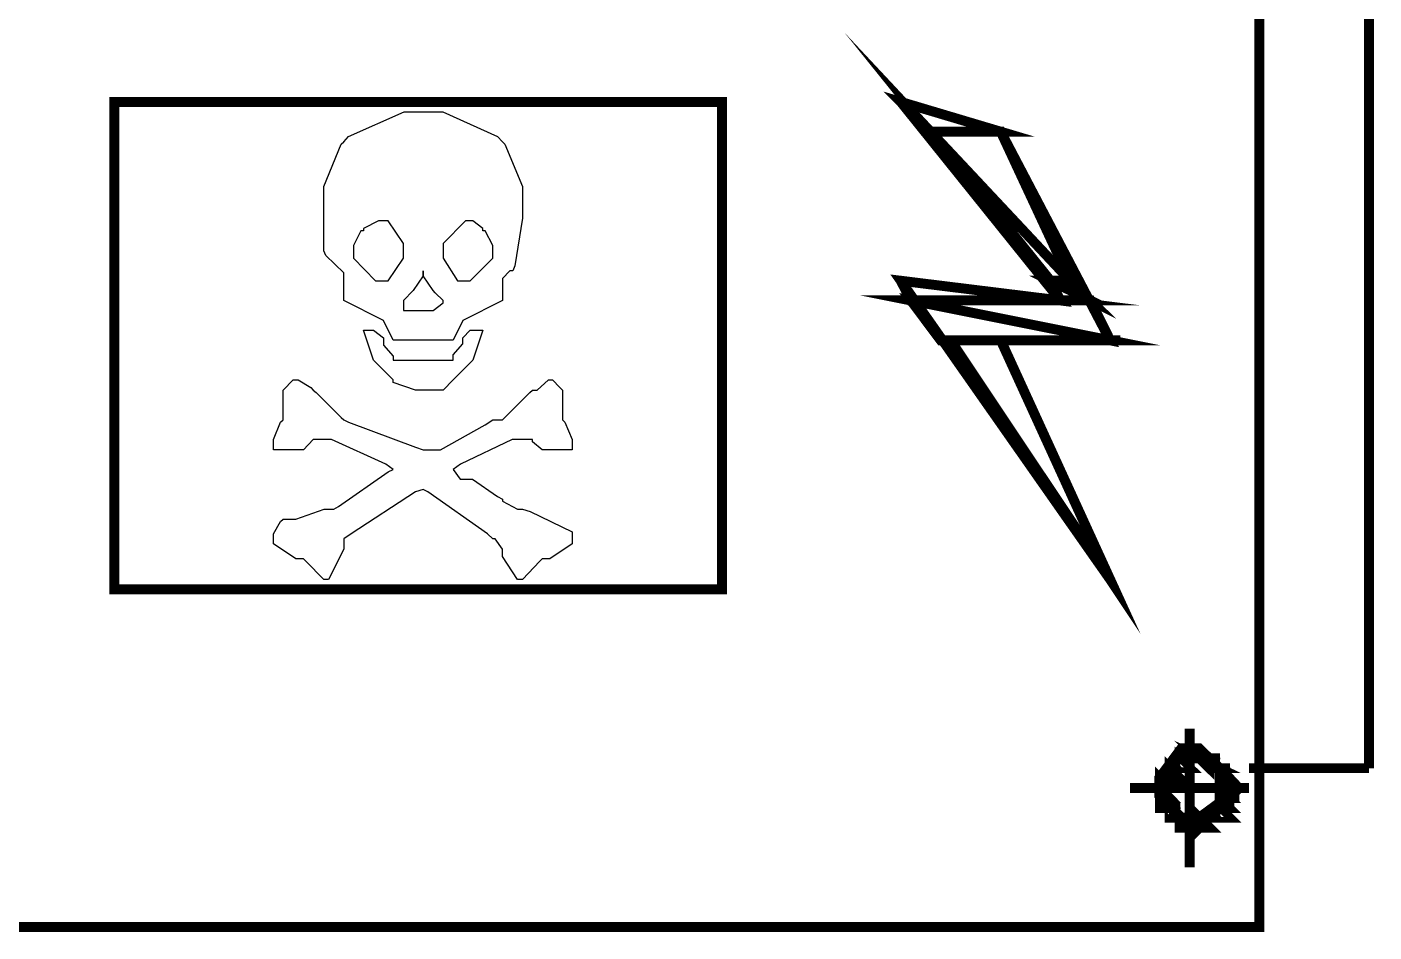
# Model space of a CAD drawing. Header units: metres. Extents: x 3290 to 4536, y 1562 to 1983.
# Drawn here: x 4053.171 to 4056.279, y 1697.481 to 1699.569 of the extents above; entities that cross this region are included whole.
import ezdxf

# ---------------------------------------------------------------- set-up
doc = ezdxf.new("R2010")
doc.units = ezdxf.units.M
doc.layers.add('C00-00-00-BLACK', color=7, linetype='Continuous')

msp = doc.modelspace()

# ---------------------------------------------------------------- linework, layer by layer
at = {"layer": 'C00-00-00-BLACK', "const_width": 0.0229}
for points in [[(4056.2674, 1700.8207), (4056.2674, 1697.8589)], [(4055.8537, 1697.9504), (4055.8537, 1697.6298)], [(4055.9907, 1697.8589), (4056.2674, 1697.8589)], [(4055.7156, 1697.8134), (4055.9907, 1697.8134)]]:
    msp.add_lwpolyline(points, dxfattribs=at)
for points in [[(4052.1093, 1697.4923), (4056.014, 1697.4923), (4056.014, 1700.3837), (4052.1093, 1700.3837), (4052.1093, 1697.4923)], [(4055.2558, 1699.3276), (4055.578, 1698.9837), (4055.5325, 1698.9837), (4055.2558, 1699.3276)], [(4053.3727, 1699.3964), (4053.3727, 1698.2716), (4054.7743, 1698.2716), (4054.7743, 1699.3964), (4053.3727, 1699.3964)], [(4055.187, 1699.3964), (4055.4177, 1699.3276), (4055.2558, 1699.3276), (4055.187, 1699.3964)], [(4055.187, 1699.3964), (4055.5553, 1698.9382), (4055.187, 1698.9837), (4055.6701, 1698.2943), (4055.4177, 1698.8462), (4055.6701, 1698.8462), (4055.4177, 1699.3276), (4055.187, 1699.3964)], [(4055.4177, 1699.3276), (4055.2558, 1699.3276), (4055.578, 1698.9837), (4055.4177, 1699.3276)], [(4055.187, 1698.9837), (4055.5553, 1698.9382), (4055.2103, 1698.9382), (4055.187, 1698.9837)], [(4055.578, 1698.9837), (4055.5325, 1698.9837), (4055.6246, 1698.9382), (4055.578, 1698.9837)], [(4055.5325, 1698.9837), (4055.6246, 1698.9382), (4055.5553, 1698.9382), (4055.5325, 1698.9837)], [(4055.6246, 1698.9382), (4055.2103, 1698.9382), (4055.6701, 1698.8462), (4055.6246, 1698.9382)], [(4055.2103, 1698.9382), (4055.6701, 1698.8462), (4055.2791, 1698.8462), (4055.2103, 1698.9382)], [(4055.2791, 1698.8462), (4055.3018, 1698.8462), (4055.4177, 1698.8462), (4055.2791, 1698.8462)], [(4055.2791, 1698.8462), (4055.4177, 1698.8462), (4055.441, 1698.8462), (4055.2791, 1698.8462)], [(4055.3018, 1698.8462), (4055.4177, 1698.8462), (4055.6701, 1698.2943), (4055.3018, 1698.8462)], [(4055.4177, 1698.8462), (4055.6701, 1698.8462), (4055.6934, 1698.8462), (4055.4177, 1698.8462)], [(4055.9452, 1697.8134), (4055.9452, 1697.8362), (4055.8753, 1697.9049), (4055.852, 1697.9049), (4055.8347, 1697.9049), (4055.7833, 1697.8362), (4055.7833, 1697.8134), (4055.7833, 1697.7961), (4055.8347, 1697.7446), (4055.852, 1697.7446), (4055.8753, 1697.7446), (4055.9452, 1697.7961), (4055.9452, 1697.8134)], [(4055.9452, 1697.8134), (4055.9452, 1697.8362), (4055.8753, 1697.9049), (4055.852, 1697.9049), (4055.8347, 1697.9049), (4055.7833, 1697.8362), (4055.7833, 1697.8134), (4055.7833, 1697.7961), (4055.8347, 1697.7446), (4055.852, 1697.7446), (4055.8753, 1697.7446), (4055.9452, 1697.7961), (4055.9452, 1697.8134)], [(4055.9452, 1697.8134), (4055.9452, 1697.8362), (4055.8753, 1697.9049), (4055.852, 1697.9049), (4055.8347, 1697.9049), (4055.7833, 1697.8362), (4055.7833, 1697.8134), (4055.7833, 1697.7961), (4055.8347, 1697.7446), (4055.852, 1697.7446), (4055.8753, 1697.7446), (4055.9452, 1697.7961), (4055.9452, 1697.8134)], [(4055.8992, 1697.8589), (4055.9224, 1697.8589), (4055.8759, 1697.8816), (4055.8992, 1697.8589)], [(4055.8304, 1697.8816), (4055.8304, 1697.8589), (4055.8537, 1697.8589), (4055.8304, 1697.8816)], [(4055.8304, 1697.8589), (4055.8537, 1697.8589), (4055.8304, 1697.8816), (4055.8304, 1697.8589)], [(4055.8071, 1697.8589), (4055.8071, 1697.8356), (4055.8304, 1697.8356), (4055.8071, 1697.8589)], [(4055.8071, 1697.8356), (4055.8304, 1697.8356), (4055.8071, 1697.8589), (4055.8071, 1697.8356)], [(4055.8304, 1697.8589), (4055.8071, 1697.8589), (4055.8304, 1697.8589), (4055.8304, 1697.8589)], [(4055.8071, 1697.8589), (4055.8304, 1697.8589), (4055.8304, 1697.8589), (4055.8071, 1697.8589)], [(4055.8071, 1697.8589), (4055.8304, 1697.8589), (4055.8304, 1697.8589), (4055.8071, 1697.8589)], [(4055.8071, 1697.8589), (4055.8304, 1697.8589), (4055.8304, 1697.8589), (4055.8071, 1697.8589)], [(4055.8071, 1697.8589), (4055.8304, 1697.8589), (4055.8304, 1697.8589), (4055.8071, 1697.8589)], [(4055.8071, 1697.8589), (4055.8304, 1697.8589), (4055.8304, 1697.8589), (4055.8071, 1697.8589)], [(4055.8537, 1697.8816), (4055.8759, 1697.8816), (4055.8304, 1697.8816), (4055.8537, 1697.8816)], [(4055.8304, 1697.8816), (4055.8537, 1697.8816), (4055.8775, 1697.8816), (4055.8304, 1697.8816)], [(4055.8537, 1697.8816), (4055.8775, 1697.8816), (4055.8304, 1697.8816), (4055.8537, 1697.8816)], [(4055.8537, 1697.8816), (4055.8304, 1697.8816), (4055.8537, 1697.8816)], [(4055.8304, 1697.8816), (4055.8537, 1697.8816), (4055.8775, 1697.8816), (4055.8304, 1697.8816)], [(4055.8304, 1697.8816), (4055.8304, 1697.8816)], [(4055.8304, 1697.8816), (4055.8537, 1697.8816), (4055.8759, 1697.8816), (4055.8304, 1697.8816)], [(4055.8304, 1697.8589), (4055.8537, 1697.8589), (4055.8537, 1697.8589), (4055.8304, 1697.8589)], [(4055.8304, 1697.8589), (4055.8537, 1697.8589), (4055.8537, 1697.8589), (4055.8304, 1697.8589)], [(4055.8759, 1697.8816), (4055.8537, 1697.8816), (4055.8759, 1697.8816)], [(4055.8537, 1697.8816), (4055.8759, 1697.8816), (4055.8992, 1697.8816), (4055.8537, 1697.8816)], [(4055.8759, 1697.8816), (4055.8992, 1697.8816), (4055.8537, 1697.8816), (4055.8759, 1697.8816)], [(4055.8759, 1697.8816), (4055.8537, 1697.8816), (4055.8759, 1697.8816)], [(4055.8537, 1697.8816), (4055.8775, 1697.8816), (4055.9008, 1697.8816), (4055.8537, 1697.8816)], [(4055.8775, 1697.8816), (4055.9008, 1697.8816), (4055.8537, 1697.8816), (4055.8775, 1697.8816)], [(4055.8992, 1697.8589), (4055.8759, 1697.8816), (4055.8992, 1697.8816), (4055.8992, 1697.8589)], [(4055.8759, 1697.8816), (4055.9008, 1697.8816), (4055.9235, 1697.8816), (4055.8759, 1697.8816)], [(4055.9008, 1697.8816), (4055.9235, 1697.8816), (4055.8759, 1697.8816), (4055.9008, 1697.8816)], [(4055.8992, 1697.8589), (4055.9224, 1697.8589), (4055.9224, 1697.8589), (4055.8992, 1697.8589)], [(4055.8992, 1697.8589), (4055.9224, 1697.8589), (4055.9224, 1697.8589), (4055.8992, 1697.8589)], [(4055.8992, 1697.8589), (4055.9224, 1697.8589), (4055.9224, 1697.8589), (4055.8992, 1697.8589)], [(4055.8992, 1697.8589), (4055.9224, 1697.8589), (4055.9224, 1697.8589), (4055.8992, 1697.8589)], [(4055.8992, 1697.8589), (4055.9235, 1697.8589), (4055.9468, 1697.8589), (4055.8992, 1697.8589)], [(4055.9235, 1697.8589), (4055.9468, 1697.8589), (4055.8992, 1697.8589), (4055.9235, 1697.8589)], [(4055.9224, 1697.8589), (4055.9224, 1697.8356), (4055.9452, 1697.8356), (4055.9224, 1697.8589)], [(4055.9224, 1697.8356), (4055.9452, 1697.8356), (4055.9224, 1697.8589), (4055.9224, 1697.8356)], [(4055.9224, 1697.8589), (4055.9452, 1697.8589), (4055.9452, 1697.8589), (4055.9224, 1697.8589)], [(4055.9224, 1697.8589), (4055.9452, 1697.8589), (4055.9452, 1697.8589), (4055.9224, 1697.8589)], [(4055.7849, 1697.8134), (4055.8071, 1697.8134), (4055.7849, 1697.8356), (4055.7849, 1697.8134)], [(4055.8071, 1697.8356), (4055.7849, 1697.8356), (4055.8071, 1697.8356), (4055.8071, 1697.8356)], [(4055.7849, 1697.8356), (4055.8071, 1697.8356), (4055.8304, 1697.8356), (4055.7849, 1697.8356)], [(4055.8071, 1697.8356), (4055.8304, 1697.8356), (4055.7849, 1697.8356), (4055.8071, 1697.8356)], [(4055.7849, 1697.8134), (4055.7849, 1697.8356), (4055.8071, 1697.8356), (4055.7849, 1697.8134)], [(4055.7849, 1697.8134), (4055.7849, 1697.7901), (4055.8071, 1697.7901), (4055.7849, 1697.8134)], [(4055.7849, 1697.7901), (4055.8071, 1697.7901), (4055.7849, 1697.8134), (4055.7849, 1697.7901)], [(4055.8071, 1697.8356), (4055.8304, 1697.8356), (4055.8304, 1697.8356), (4055.8071, 1697.8356)], [(4055.9224, 1697.8356), (4055.9452, 1697.8134), (4055.9224, 1697.8134), (4055.9224, 1697.8356)], [(4055.9224, 1697.8356), (4055.9452, 1697.8356), (4055.9452, 1697.8356), (4055.9224, 1697.8356)], [(4055.9224, 1697.8356), (4055.9452, 1697.8356), (4055.9452, 1697.8356), (4055.9224, 1697.8356)], [(4055.9224, 1697.8356), (4055.9452, 1697.8356), (4055.9452, 1697.8356), (4055.9224, 1697.8356)], [(4055.9224, 1697.8356), (4055.9452, 1697.8356), (4055.9452, 1697.8356), (4055.9224, 1697.8356)], [(4055.9224, 1697.8356), (4055.9452, 1697.8356), (4055.9452, 1697.8356), (4055.9224, 1697.8356)], [(4055.9224, 1697.8356), (4055.9452, 1697.8356), (4055.9452, 1697.8356), (4055.9224, 1697.8356)], [(4055.9452, 1697.8134), (4055.9224, 1697.8356), (4055.9452, 1697.8134)], [(4055.9224, 1697.8134), (4055.9452, 1697.7901), (4055.9224, 1697.7901), (4055.9224, 1697.8134)], [(4055.7849, 1697.8134), (4055.8071, 1697.8134), (4055.8071, 1697.8134), (4055.7849, 1697.8134)], [(4055.7849, 1697.8134), (4055.8071, 1697.8134), (4055.8071, 1697.8134), (4055.7849, 1697.8134)], [(4055.7849, 1697.8134), (4055.8071, 1697.8134), (4055.8071, 1697.8134), (4055.7849, 1697.8134)], [(4055.7849, 1697.8134), (4055.8071, 1697.8134), (4055.8071, 1697.8134), (4055.7849, 1697.8134)], [(4055.7849, 1697.8134), (4055.8071, 1697.8134), (4055.8071, 1697.8134), (4055.7849, 1697.8134)], [(4055.7849, 1697.8134), (4055.8071, 1697.8134), (4055.8071, 1697.8134), (4055.7849, 1697.8134)], [(4055.7849, 1697.7901), (4055.8071, 1697.7668), (4055.7849, 1697.7668), (4055.7849, 1697.7901)], [(4055.9452, 1697.8134), (4055.9224, 1697.8134), (4055.9452, 1697.7901), (4055.9452, 1697.8134)], [(4055.9452, 1697.8134), (4055.9224, 1697.8134), (4055.9452, 1697.8134)], [(4055.9224, 1697.8134), (4055.9452, 1697.8134), (4055.9679, 1697.8134), (4055.9224, 1697.8134)], [(4055.9224, 1697.8134), (4055.9468, 1697.8134), (4055.969, 1697.8134), (4055.9224, 1697.8134)], [(4055.9468, 1697.8134), (4055.969, 1697.8134), (4055.9224, 1697.8134), (4055.9468, 1697.8134)], [(4055.9224, 1697.7668), (4055.9452, 1697.7668), (4055.9224, 1697.7901), (4055.9224, 1697.7668)], [(4055.7849, 1697.7901), (4055.8071, 1697.7901), (4055.8071, 1697.7901), (4055.7849, 1697.7901)], [(4055.7849, 1697.7901), (4055.8071, 1697.7901), (4055.8071, 1697.7901), (4055.7849, 1697.7901)], [(4055.7849, 1697.7901), (4055.8071, 1697.7901), (4055.8071, 1697.7901), (4055.7849, 1697.7901)], [(4055.7849, 1697.7901), (4055.8071, 1697.7901), (4055.8071, 1697.7901), (4055.7849, 1697.7901)], [(4055.7849, 1697.7901), (4055.8071, 1697.7901), (4055.8071, 1697.7901), (4055.7849, 1697.7901)], [(4055.7849, 1697.7901), (4055.8071, 1697.7901), (4055.8071, 1697.7901), (4055.7849, 1697.7901)], [(4055.8071, 1697.7668), (4055.7849, 1697.7901), (4055.8071, 1697.7668)], [(4055.8071, 1697.7668), (4055.7849, 1697.7668), (4055.8071, 1697.7668)], [(4055.7849, 1697.7668), (4055.8071, 1697.7668), (4055.8304, 1697.7668), (4055.7849, 1697.7668)], [(4055.7849, 1697.7668), (4055.8087, 1697.7668), (4055.832, 1697.7668), (4055.7849, 1697.7668)], [(4055.8087, 1697.7668), (4055.832, 1697.7668), (4055.7849, 1697.7668), (4055.8087, 1697.7668)], [(4055.8071, 1697.7668), (4055.8071, 1697.7446), (4055.8304, 1697.7446), (4055.8071, 1697.7668)], [(4055.8071, 1697.7446), (4055.8304, 1697.7446), (4055.8071, 1697.7668), (4055.8071, 1697.7446)], [(4055.8071, 1697.7668), (4055.8304, 1697.7668), (4055.8304, 1697.7668), (4055.8071, 1697.7668)], [(4055.8071, 1697.7668), (4055.8304, 1697.7668), (4055.8304, 1697.7668), (4055.8071, 1697.7668)], [(4055.9452, 1697.7901), (4055.9224, 1697.7901), (4055.9452, 1697.7901)], [(4055.9224, 1697.7901), (4055.9452, 1697.7901), (4055.9679, 1697.7901), (4055.9224, 1697.7901)], [(4055.9224, 1697.7668), (4055.9224, 1697.7901), (4055.9452, 1697.7901), (4055.9224, 1697.7668)], [(4055.9224, 1697.7668), (4055.9224, 1697.7446), (4055.9452, 1697.7446), (4055.9224, 1697.7668)], [(4055.9224, 1697.7446), (4055.9452, 1697.7446), (4055.9224, 1697.7668), (4055.9224, 1697.7446)], [(4055.9224, 1697.7668), (4055.9452, 1697.7668), (4055.9452, 1697.7668), (4055.9224, 1697.7668)], [(4055.9224, 1697.7668), (4055.9452, 1697.7668), (4055.9452, 1697.7668), (4055.9224, 1697.7668)], [(4055.9224, 1697.7668), (4055.9452, 1697.7668), (4055.9452, 1697.7668), (4055.9224, 1697.7668)], [(4055.9224, 1697.7668), (4055.9452, 1697.7668), (4055.9452, 1697.7668), (4055.9224, 1697.7668)], [(4055.9224, 1697.7668), (4055.9452, 1697.7668), (4055.9452, 1697.7668), (4055.9224, 1697.7668)], [(4055.9224, 1697.7668), (4055.9452, 1697.7668), (4055.9452, 1697.7668), (4055.9224, 1697.7668)], [(4055.8071, 1697.7446), (4055.8304, 1697.7446), (4055.8304, 1697.7446), (4055.8071, 1697.7446)], [(4055.8071, 1697.7446), (4055.8304, 1697.7446), (4055.8304, 1697.7446), (4055.8071, 1697.7446)], [(4055.8071, 1697.7446), (4055.832, 1697.7446), (4055.8547, 1697.7446), (4055.8071, 1697.7446)], [(4055.832, 1697.7446), (4055.8547, 1697.7446), (4055.8071, 1697.7446), (4055.832, 1697.7446)], [(4055.8304, 1697.7446), (4055.8537, 1697.7213), (4055.8304, 1697.7213), (4055.8304, 1697.7446)], [(4055.8304, 1697.7446), (4055.8537, 1697.7446), (4055.8537, 1697.7446), (4055.8304, 1697.7446)], [(4055.8304, 1697.7446), (4055.8537, 1697.7446), (4055.8537, 1697.7446), (4055.8304, 1697.7446)], [(4055.8304, 1697.7446), (4055.8537, 1697.7446), (4055.8537, 1697.7446), (4055.8304, 1697.7446)], [(4055.8304, 1697.7446), (4055.8537, 1697.7446), (4055.8537, 1697.7446), (4055.8304, 1697.7446)], [(4055.8537, 1697.7213), (4055.8304, 1697.7446), (4055.8537, 1697.7213)], [(4055.8759, 1697.7213), (4055.8992, 1697.7213), (4055.8759, 1697.7446), (4055.8759, 1697.7213)], [(4055.8992, 1697.7446), (4055.8759, 1697.7446), (4055.8992, 1697.7446), (4055.8992, 1697.7446)], [(4055.8759, 1697.7213), (4055.8759, 1697.7446), (4055.8992, 1697.7446), (4055.8759, 1697.7213)], [(4055.9224, 1697.7446), (4055.8992, 1697.7446), (4055.9224, 1697.7446), (4055.9224, 1697.7446)], [(4055.8992, 1697.7446), (4055.9224, 1697.7446), (4055.9224, 1697.7446), (4055.8992, 1697.7446)], [(4055.8992, 1697.7446), (4055.9224, 1697.7446), (4055.9224, 1697.7446), (4055.8992, 1697.7446)], [(4055.8992, 1697.7446), (4055.9224, 1697.7446), (4055.9224, 1697.7446), (4055.8992, 1697.7446)], [(4055.8992, 1697.7446), (4055.9224, 1697.7446), (4055.9224, 1697.7446), (4055.8992, 1697.7446)], [(4055.8992, 1697.7446), (4055.9224, 1697.7446), (4055.9224, 1697.7446), (4055.8992, 1697.7446)], [(4055.8992, 1697.7446), (4055.8992, 1697.7446)], [(4055.9224, 1697.7446), (4055.9452, 1697.7446), (4055.9452, 1697.7446), (4055.9224, 1697.7446)], [(4055.9224, 1697.7446), (4055.9452, 1697.7446), (4055.9452, 1697.7446), (4055.9224, 1697.7446)], [(4055.8304, 1697.7213), (4055.8547, 1697.7213), (4055.8775, 1697.7213), (4055.8304, 1697.7213)], [(4055.8547, 1697.7213), (4055.8775, 1697.7213), (4055.8304, 1697.7213), (4055.8547, 1697.7213)], [(4055.8304, 1697.7213), (4055.8537, 1697.7213), (4055.8759, 1697.7213), (4055.8304, 1697.7213)], [(4055.8537, 1697.7213), (4055.8759, 1697.7213), (4055.8304, 1697.7213), (4055.8537, 1697.7213)], [(4055.8537, 1697.7213), (4055.8304, 1697.7213), (4055.8759, 1697.7213), (4055.8537, 1697.7213)], [(4055.8304, 1697.7213), (4055.8759, 1697.7213), (4055.8992, 1697.7213), (4055.8304, 1697.7213)], [(4055.8759, 1697.7213), (4055.8537, 1697.7213), (4055.8759, 1697.7213), (4055.8759, 1697.7213)], [(4055.8759, 1697.7213), (4055.8992, 1697.7213), (4055.8537, 1697.7213), (4055.8759, 1697.7213)], [(4055.8759, 1697.7213), (4055.8537, 1697.7213), (4055.8759, 1697.7213)], [(4055.8537, 1697.7213), (4055.8759, 1697.7213), (4055.8992, 1697.7213), (4055.8537, 1697.7213)], [(4055.8759, 1697.7213), (4055.8992, 1697.7213), (4055.8992, 1697.7213), (4055.8759, 1697.7213)], [(4055.8759, 1697.7213), (4055.8992, 1697.7213), (4055.8992, 1697.7213), (4055.8759, 1697.7213)], [(4055.8759, 1697.7213), (4055.8759, 1697.7213)]]:
    msp.add_lwpolyline(points, close=True, dxfattribs=at)
at = {"layer": 'C00-00-00-BLACK'}
for points in [[(4055.187, 1699.3964), (4055.4177, 1699.3276), (4055.2558, 1699.3276), (4055.187, 1699.3964)], [(4054.1764, 1698.8922), (4054.1542, 1698.8462), (4054.1363, 1698.8462), (4054.0974, 1698.8462), (4054.0849, 1698.8462), (4054.073, 1698.8462), (4054.0475, 1698.8462), (4054.0394, 1698.8462), (4054.0394, 1698.8462), (4054.0161, 1698.8462), (4054.0161, 1698.8462), (4053.9939, 1698.8922), (4053.9018, 1698.9382), (4053.9018, 1698.9837), (4053.9018, 1699.0016), (4053.8607, 1699.0417), (4053.8558, 1699.0531), (4053.8558, 1699.0823), (4053.8558, 1699.1462), (4053.8558, 1699.1673), (4053.8558, 1699.2014), (4053.8959, 1699.2989), (4053.9018, 1699.3043), (4053.9132, 1699.3163), (4054.0416, 1699.3737), (4054.0849, 1699.3737), (4054.1304, 1699.3737), (4054.2566, 1699.3163), (4054.2685, 1699.3043), (4054.2734, 1699.2989), (4054.3145, 1699.2009), (4054.3145, 1699.1673), (4054.3145, 1699.1278), (4054.2967, 1699.0184), (4054.2918, 1699.0065), (4054.2853, 1699.0065), (4054.2685, 1698.9892), (4054.2685, 1698.9837), (4054.2685, 1698.9382), (4054.1764, 1698.8922)], [(4055.4177, 1699.3276), (4055.2558, 1699.3276), (4055.578, 1698.9837), (4055.4177, 1699.3276)], [(4055.2558, 1699.3276), (4055.578, 1698.9837), (4055.5325, 1698.9837), (4055.2558, 1699.3276)], [(4053.9246, 1699.0531), (4053.9246, 1699.0357), (4053.9755, 1698.9837), (4053.9939, 1698.9837), (4054.0047, 1698.9837), (4054.0394, 1699.0357), (4054.0394, 1699.0531), (4054.0394, 1699.0698), (4054.0047, 1699.1218), (4053.9939, 1699.1218), (4053.982, 1699.1218), (4053.9473, 1699.1045), (4053.9473, 1699.0985), (4053.9414, 1699.0985), (4053.9246, 1699.065), (4053.9246, 1699.0531)], [(4054.1309, 1699.0531), (4054.1309, 1699.0357), (4054.1645, 1698.9837), (4054.1764, 1698.9837), (4054.1938, 1698.9837), (4054.2457, 1699.0357), (4054.2457, 1699.0531), (4054.2457, 1699.065), (4054.2279, 1699.0985), (4054.223, 1699.0985), (4054.223, 1699.1045), (4054.1997, 1699.1218), (4054.1997, 1699.1218), (4054.1824, 1699.1218), (4054.1309, 1699.0698), (4054.1309, 1699.0531)], [(4054.0849, 1699.0065), (4054.0849, 1698.9951), (4054.0622, 1698.961), (4054.0622, 1698.961), (4054.0622, 1698.961), (4054.0394, 1698.9382), (4054.0394, 1698.9382), (4054.0394, 1698.9382), (4054.0394, 1698.915), (4054.0394, 1698.915), (4054.0394, 1698.915), (4054.0622, 1698.915), (4054.0622, 1698.915), (4054.0622, 1698.915), (4054.0849, 1698.915), (4054.0849, 1698.915), (4054.0849, 1698.915), (4054.1082, 1698.915), (4054.1082, 1698.915), (4054.1082, 1698.915), (4054.1309, 1698.9328), (4054.1309, 1698.9382), (4054.1309, 1698.9382), (4054.1131, 1698.9556), (4054.1082, 1698.961), (4054.1082, 1698.961), (4054.0849, 1698.9951), (4054.0849, 1699.0065)], [(4055.187, 1698.9837), (4055.5553, 1698.9382), (4055.2103, 1698.9382), (4055.187, 1698.9837)], [(4055.578, 1698.9837), (4055.5325, 1698.9837), (4055.6246, 1698.9382), (4055.578, 1698.9837)], [(4055.5325, 1698.9837), (4055.6246, 1698.9382), (4055.5553, 1698.9382), (4055.5325, 1698.9837)], [(4055.6246, 1698.9382), (4055.2103, 1698.9382), (4055.6701, 1698.8462), (4055.6246, 1698.9382)], [(4055.2103, 1698.9382), (4055.6701, 1698.8462), (4055.2791, 1698.8462), (4055.2103, 1698.9382)], [(4054.223, 1698.8695), (4054.1997, 1698.8007), (4054.1542, 1698.7547), (4054.1542, 1698.7547), (4054.1309, 1698.7314), (4054.1309, 1698.7314), (4054.119, 1698.7314), (4054.093, 1698.7314), (4054.0849, 1698.7314), (4054.0676, 1698.7314), (4054.0161, 1698.7492), (4054.0161, 1698.7547), (4053.9706, 1698.8007), (4053.9473, 1698.8695), (4053.9706, 1698.8695), (4053.9706, 1698.8695), (4053.9939, 1698.8521), (4053.9939, 1698.8462), (4053.9939, 1698.8348), (4054.0161, 1698.8099), (4054.0161, 1698.8007), (4054.0334, 1698.8007), (4054.0714, 1698.8007), (4054.0849, 1698.8007), (4054.1017, 1698.8007), (4054.1407, 1698.8007), (4054.1542, 1698.8007), (4054.1542, 1698.8126), (4054.1764, 1698.8381), (4054.1764, 1698.8462), (4054.1764, 1698.8521), (4054.1938, 1698.8695), (4054.1997, 1698.8695), (4054.223, 1698.8695)], [(4055.2791, 1698.8462), (4055.3018, 1698.8462), (4055.4177, 1698.8462), (4055.2791, 1698.8462)], [(4055.2791, 1698.8462), (4055.4177, 1698.8462), (4055.441, 1698.8462), (4055.2791, 1698.8462)], [(4055.3018, 1698.8462), (4055.4177, 1698.8462), (4055.6701, 1698.2943), (4055.3018, 1698.8462)], [(4055.4177, 1698.8462), (4055.6701, 1698.8462), (4055.6934, 1698.8462), (4055.4177, 1698.8462)], [(4054.0849, 1698.5938), (4054.125, 1698.5938), (4054.2279, 1698.6512), (4054.2457, 1698.6626), (4054.2457, 1698.6626), (4054.2625, 1698.6626), (4054.2685, 1698.6626), (4054.2734, 1698.6685), (4054.3313, 1698.7259), (4054.3373, 1698.7314), (4054.3481, 1698.7314), (4054.3741, 1698.7547), (4054.3833, 1698.7547), (4054.3833, 1698.7547), (4054.4006, 1698.7373), (4054.4066, 1698.7314), (4054.4066, 1698.7314), (4054.4066, 1698.7151), (4054.4066, 1698.7086), (4054.4066, 1698.7086), (4054.4066, 1698.6745), (4054.4066, 1698.6626), (4054.412, 1698.6572), (4054.4288, 1698.6171), (4054.4288, 1698.6171), (4054.4288, 1698.6171), (4054.4288, 1698.5938), (4054.4288, 1698.5938), (4054.4288, 1698.5938), (4054.4066, 1698.5938), (4054.4066, 1698.5938), (4054.3947, 1698.5938), (4054.3681, 1698.5938), (4054.36, 1698.5938), (4054.36, 1698.5938), (4054.3373, 1698.6117), (4054.3373, 1698.6171), (4054.2907, 1698.6171), (4054.1715, 1698.5602), (4054.1542, 1698.5483), (4054.1542, 1698.5483), (4054.1705, 1698.5256), (4054.1764, 1698.5256), (4054.1992, 1698.5256), (4054.2566, 1698.4855), (4054.2685, 1698.4795), (4054.2685, 1698.4747), (4054.3026, 1698.4568), (4054.3145, 1698.4568), (4054.3319, 1698.4514), (4054.4288, 1698.4043), (4054.4288, 1698.388), (4054.4288, 1698.3766), (4054.3773, 1698.342), (4054.36, 1698.342), (4054.3541, 1698.3366), (4054.3145, 1698.2943), (4054.3145, 1698.2943), (4054.3026, 1698.2943), (4054.2685, 1698.3474), (4054.2685, 1698.3647), (4054.2685, 1698.3647), (4054.2512, 1698.388), (4054.2457, 1698.388), (4054.2338, 1698.3999), (4054.0957, 1698.4969), (4054.0849, 1698.5023), (4054.0676, 1698.4969), (4053.9192, 1698.3999), (4053.9018, 1698.388), (4053.9018, 1698.3647), (4053.8666, 1698.2943), (4053.8558, 1698.2943), (4053.8558, 1698.2943), (4053.8141, 1698.3366), (4053.8087, 1698.342), (4053.7914, 1698.342), (4053.7399, 1698.3766), (4053.7399, 1698.388), (4053.7399, 1698.3999), (4053.7562, 1698.4281), (4053.7621, 1698.4335), (4053.7914, 1698.4335), (4053.8564, 1698.4568), (4053.8791, 1698.4568), (4053.8899, 1698.4627), (4054.0042, 1698.5429), (4054.0161, 1698.5483), (4053.9988, 1698.5602), (4053.8737, 1698.6171), (4053.8314, 1698.6171), (4053.8314, 1698.6171), (4053.8087, 1698.5938), (4053.8087, 1698.5938), (4053.8087, 1698.5938), (4053.7854, 1698.5938), (4053.7854, 1698.5938), (4053.7735, 1698.5938), (4053.748, 1698.5938), (4053.7399, 1698.5938), (4053.7399, 1698.5938), (4053.7399, 1698.6171), (4053.7399, 1698.6171), (4053.7399, 1698.6171), (4053.7562, 1698.6572), (4053.7621, 1698.6626), (4053.7621, 1698.6745), (4053.7621, 1698.7086), (4053.7621, 1698.7086), (4053.7621, 1698.7086), (4053.7621, 1698.7314), (4053.7621, 1698.7314), (4053.7621, 1698.7314), (4053.7854, 1698.7547), (4053.7854, 1698.7547), (4053.7968, 1698.7547), (4053.826, 1698.7373), (4053.8314, 1698.7314), (4053.8379, 1698.7259), (4053.8959, 1698.6685), (4053.9018, 1698.6626), (4053.9132, 1698.6572), (4054.0676, 1698.5998), (4054.0849, 1698.5938)], [(4055.8537, 1697.8816), (4055.8759, 1697.8816), (4055.8304, 1697.8816), (4055.8537, 1697.8816)], [(4055.8304, 1697.8816), (4055.8537, 1697.8816), (4055.8775, 1697.8816), (4055.8304, 1697.8816)], [(4055.8537, 1697.8816), (4055.8775, 1697.8816), (4055.8304, 1697.8816), (4055.8537, 1697.8816)], [(4055.8537, 1697.8816), (4055.8304, 1697.8816), (4055.8537, 1697.8816)], [(4055.8304, 1697.8816), (4055.8537, 1697.8816), (4055.8775, 1697.8816), (4055.8304, 1697.8816)], [(4055.8304, 1697.8816), (4055.8537, 1697.8816), (4055.8759, 1697.8816), (4055.8304, 1697.8816)], [(4055.8304, 1697.8816), (4055.8304, 1697.8589), (4055.8537, 1697.8589), (4055.8304, 1697.8816)], [(4055.8304, 1697.8589), (4055.8537, 1697.8589), (4055.8304, 1697.8816), (4055.8304, 1697.8589)], [(4055.8759, 1697.8816), (4055.8537, 1697.8816), (4055.8759, 1697.8816)], [(4055.8537, 1697.8816), (4055.8759, 1697.8816), (4055.8992, 1697.8816), (4055.8537, 1697.8816)], [(4055.8759, 1697.8816), (4055.8992, 1697.8816), (4055.8537, 1697.8816), (4055.8759, 1697.8816)], [(4055.8759, 1697.8816), (4055.8537, 1697.8816), (4055.8759, 1697.8816)], [(4055.8537, 1697.8816), (4055.8775, 1697.8816), (4055.9008, 1697.8816), (4055.8537, 1697.8816)], [(4055.8775, 1697.8816), (4055.9008, 1697.8816), (4055.8537, 1697.8816), (4055.8775, 1697.8816)], [(4055.8759, 1697.8816), (4055.9008, 1697.8816), (4055.9235, 1697.8816), (4055.8759, 1697.8816)], [(4055.9008, 1697.8816), (4055.9235, 1697.8816), (4055.8759, 1697.8816), (4055.9008, 1697.8816)], [(4055.8992, 1697.8589), (4055.9224, 1697.8589), (4055.8759, 1697.8816), (4055.8992, 1697.8589)], [(4055.8992, 1697.8589), (4055.8759, 1697.8816), (4055.8992, 1697.8816), (4055.8992, 1697.8589)], [(4055.8304, 1697.8589), (4055.8071, 1697.8589), (4055.8304, 1697.8589), (4055.8304, 1697.8589)], [(4055.8071, 1697.8589), (4055.8304, 1697.8589), (4055.8304, 1697.8589), (4055.8071, 1697.8589)], [(4055.8071, 1697.8589), (4055.8304, 1697.8589), (4055.8304, 1697.8589), (4055.8071, 1697.8589)], [(4055.8071, 1697.8589), (4055.8304, 1697.8589), (4055.8304, 1697.8589), (4055.8071, 1697.8589)], [(4055.8071, 1697.8589), (4055.8304, 1697.8589), (4055.8304, 1697.8589), (4055.8071, 1697.8589)], [(4055.8071, 1697.8589), (4055.8304, 1697.8589), (4055.8304, 1697.8589), (4055.8071, 1697.8589)], [(4055.8071, 1697.8589), (4055.8071, 1697.8356), (4055.8304, 1697.8356), (4055.8071, 1697.8589)], [(4055.8071, 1697.8356), (4055.8304, 1697.8356), (4055.8071, 1697.8589), (4055.8071, 1697.8356)], [(4055.8304, 1697.8589), (4055.8537, 1697.8589), (4055.8537, 1697.8589), (4055.8304, 1697.8589)], [(4055.8304, 1697.8589), (4055.8537, 1697.8589), (4055.8537, 1697.8589), (4055.8304, 1697.8589)], [(4055.8992, 1697.8589), (4055.9224, 1697.8589), (4055.9224, 1697.8589), (4055.8992, 1697.8589)], [(4055.8992, 1697.8589), (4055.9224, 1697.8589), (4055.9224, 1697.8589), (4055.8992, 1697.8589)], [(4055.8992, 1697.8589), (4055.9224, 1697.8589), (4055.9224, 1697.8589), (4055.8992, 1697.8589)], [(4055.8992, 1697.8589), (4055.9224, 1697.8589), (4055.9224, 1697.8589), (4055.8992, 1697.8589)], [(4055.8992, 1697.8589), (4055.9235, 1697.8589), (4055.9468, 1697.8589), (4055.8992, 1697.8589)], [(4055.9235, 1697.8589), (4055.9468, 1697.8589), (4055.8992, 1697.8589), (4055.9235, 1697.8589)], [(4055.9224, 1697.8589), (4055.9452, 1697.8589), (4055.9452, 1697.8589), (4055.9224, 1697.8589)], [(4055.9224, 1697.8589), (4055.9452, 1697.8589), (4055.9452, 1697.8589), (4055.9224, 1697.8589)], [(4055.9224, 1697.8589), (4055.9224, 1697.8356), (4055.9452, 1697.8356), (4055.9224, 1697.8589)], [(4055.9224, 1697.8356), (4055.9452, 1697.8356), (4055.9224, 1697.8589), (4055.9224, 1697.8356)], [(4055.8071, 1697.8356), (4055.7849, 1697.8356), (4055.8071, 1697.8356), (4055.8071, 1697.8356)], [(4055.7849, 1697.8356), (4055.8071, 1697.8356), (4055.8304, 1697.8356), (4055.7849, 1697.8356)], [(4055.8071, 1697.8356), (4055.8304, 1697.8356), (4055.7849, 1697.8356), (4055.8071, 1697.8356)], [(4055.7849, 1697.8134), (4055.8071, 1697.8134), (4055.7849, 1697.8356), (4055.7849, 1697.8134)], [(4055.7849, 1697.8134), (4055.7849, 1697.8356), (4055.8071, 1697.8356), (4055.7849, 1697.8134)], [(4055.7849, 1697.8134), (4055.8071, 1697.8134), (4055.8071, 1697.8134), (4055.7849, 1697.8134)], [(4055.7849, 1697.8134), (4055.8071, 1697.8134), (4055.8071, 1697.8134), (4055.7849, 1697.8134)], [(4055.7849, 1697.8134), (4055.8071, 1697.8134), (4055.8071, 1697.8134), (4055.7849, 1697.8134)], [(4055.7849, 1697.8134), (4055.8071, 1697.8134), (4055.8071, 1697.8134), (4055.7849, 1697.8134)], [(4055.7849, 1697.8134), (4055.8071, 1697.8134), (4055.8071, 1697.8134), (4055.7849, 1697.8134)], [(4055.7849, 1697.8134), (4055.8071, 1697.8134), (4055.8071, 1697.8134), (4055.7849, 1697.8134)], [(4055.7849, 1697.8134), (4055.7849, 1697.7901), (4055.8071, 1697.7901), (4055.7849, 1697.8134)], [(4055.7849, 1697.7901), (4055.8071, 1697.7901), (4055.7849, 1697.8134), (4055.7849, 1697.7901)], [(4055.8071, 1697.8356), (4055.8304, 1697.8356), (4055.8304, 1697.8356), (4055.8071, 1697.8356)], [(4055.9224, 1697.8356), (4055.9452, 1697.8356), (4055.9452, 1697.8356), (4055.9224, 1697.8356)], [(4055.9224, 1697.8356), (4055.9452, 1697.8356), (4055.9452, 1697.8356), (4055.9224, 1697.8356)], [(4055.9224, 1697.8356), (4055.9452, 1697.8356), (4055.9452, 1697.8356), (4055.9224, 1697.8356)], [(4055.9224, 1697.8356), (4055.9452, 1697.8356), (4055.9452, 1697.8356), (4055.9224, 1697.8356)], [(4055.9224, 1697.8356), (4055.9452, 1697.8356), (4055.9452, 1697.8356), (4055.9224, 1697.8356)], [(4055.9224, 1697.8356), (4055.9452, 1697.8356), (4055.9452, 1697.8356), (4055.9224, 1697.8356)], [(4055.9452, 1697.8134), (4055.9224, 1697.8356), (4055.9452, 1697.8134)], [(4055.9224, 1697.8356), (4055.9452, 1697.8134), (4055.9224, 1697.8134), (4055.9224, 1697.8356)], [(4055.9452, 1697.8134), (4055.9224, 1697.8134), (4055.9452, 1697.8134)], [(4055.9224, 1697.8134), (4055.9452, 1697.8134), (4055.9679, 1697.8134), (4055.9224, 1697.8134)], [(4055.9224, 1697.8134), (4055.9468, 1697.8134), (4055.969, 1697.8134), (4055.9224, 1697.8134)], [(4055.9468, 1697.8134), (4055.969, 1697.8134), (4055.9224, 1697.8134), (4055.9468, 1697.8134)], [(4055.9452, 1697.8134), (4055.9224, 1697.8134), (4055.9452, 1697.7901), (4055.9452, 1697.8134)], [(4055.9224, 1697.8134), (4055.9452, 1697.7901), (4055.9224, 1697.7901), (4055.9224, 1697.8134)], [(4055.7849, 1697.7901), (4055.8071, 1697.7901), (4055.8071, 1697.7901), (4055.7849, 1697.7901)], [(4055.7849, 1697.7901), (4055.8071, 1697.7901), (4055.8071, 1697.7901), (4055.7849, 1697.7901)], [(4055.7849, 1697.7901), (4055.8071, 1697.7901), (4055.8071, 1697.7901), (4055.7849, 1697.7901)], [(4055.7849, 1697.7901), (4055.8071, 1697.7901), (4055.8071, 1697.7901), (4055.7849, 1697.7901)], [(4055.7849, 1697.7901), (4055.8071, 1697.7901), (4055.8071, 1697.7901), (4055.7849, 1697.7901)], [(4055.7849, 1697.7901), (4055.8071, 1697.7901), (4055.8071, 1697.7901), (4055.7849, 1697.7901)], [(4055.8071, 1697.7668), (4055.7849, 1697.7901), (4055.8071, 1697.7668)], [(4055.7849, 1697.7901), (4055.8071, 1697.7668), (4055.7849, 1697.7668), (4055.7849, 1697.7901)], [(4055.9452, 1697.7901), (4055.9224, 1697.7901), (4055.9452, 1697.7901)], [(4055.9224, 1697.7901), (4055.9452, 1697.7901), (4055.9679, 1697.7901), (4055.9224, 1697.7901)], [(4055.9224, 1697.7668), (4055.9452, 1697.7668), (4055.9224, 1697.7901), (4055.9224, 1697.7668)], [(4055.9224, 1697.7668), (4055.9224, 1697.7901), (4055.9452, 1697.7901), (4055.9224, 1697.7668)], [(4055.8071, 1697.7668), (4055.7849, 1697.7668), (4055.8071, 1697.7668)], [(4055.7849, 1697.7668), (4055.8071, 1697.7668), (4055.8304, 1697.7668), (4055.7849, 1697.7668)], [(4055.7849, 1697.7668), (4055.8087, 1697.7668), (4055.832, 1697.7668), (4055.7849, 1697.7668)], [(4055.8087, 1697.7668), (4055.832, 1697.7668), (4055.7849, 1697.7668), (4055.8087, 1697.7668)], [(4055.8071, 1697.7668), (4055.8304, 1697.7668), (4055.8304, 1697.7668), (4055.8071, 1697.7668)], [(4055.8071, 1697.7668), (4055.8304, 1697.7668), (4055.8304, 1697.7668), (4055.8071, 1697.7668)], [(4055.8071, 1697.7668), (4055.8071, 1697.7446), (4055.8304, 1697.7446), (4055.8071, 1697.7668)], [(4055.8071, 1697.7446), (4055.8304, 1697.7446), (4055.8071, 1697.7668), (4055.8071, 1697.7446)], [(4055.9224, 1697.7668), (4055.9452, 1697.7668), (4055.9452, 1697.7668), (4055.9224, 1697.7668)], [(4055.9224, 1697.7668), (4055.9452, 1697.7668), (4055.9452, 1697.7668), (4055.9224, 1697.7668)], [(4055.9224, 1697.7668), (4055.9452, 1697.7668), (4055.9452, 1697.7668), (4055.9224, 1697.7668)], [(4055.9224, 1697.7668), (4055.9452, 1697.7668), (4055.9452, 1697.7668), (4055.9224, 1697.7668)], [(4055.9224, 1697.7668), (4055.9452, 1697.7668), (4055.9452, 1697.7668), (4055.9224, 1697.7668)], [(4055.9224, 1697.7668), (4055.9452, 1697.7668), (4055.9452, 1697.7668), (4055.9224, 1697.7668)], [(4055.9224, 1697.7668), (4055.9224, 1697.7446), (4055.9452, 1697.7446), (4055.9224, 1697.7668)], [(4055.9224, 1697.7446), (4055.9452, 1697.7446), (4055.9224, 1697.7668), (4055.9224, 1697.7446)], [(4055.8071, 1697.7446), (4055.8304, 1697.7446), (4055.8304, 1697.7446), (4055.8071, 1697.7446)], [(4055.8071, 1697.7446), (4055.8304, 1697.7446), (4055.8304, 1697.7446), (4055.8071, 1697.7446)], [(4055.8071, 1697.7446), (4055.832, 1697.7446), (4055.8547, 1697.7446), (4055.8071, 1697.7446)], [(4055.832, 1697.7446), (4055.8547, 1697.7446), (4055.8071, 1697.7446), (4055.832, 1697.7446)], [(4055.8304, 1697.7446), (4055.8537, 1697.7446), (4055.8537, 1697.7446), (4055.8304, 1697.7446)], [(4055.8304, 1697.7446), (4055.8537, 1697.7446), (4055.8537, 1697.7446), (4055.8304, 1697.7446)], [(4055.8304, 1697.7446), (4055.8537, 1697.7446), (4055.8537, 1697.7446), (4055.8304, 1697.7446)], [(4055.8304, 1697.7446), (4055.8537, 1697.7446), (4055.8537, 1697.7446), (4055.8304, 1697.7446)], [(4055.8537, 1697.7213), (4055.8304, 1697.7446), (4055.8537, 1697.7213)], [(4055.8304, 1697.7446), (4055.8537, 1697.7213), (4055.8304, 1697.7213), (4055.8304, 1697.7446)], [(4055.8304, 1697.7213), (4055.8547, 1697.7213), (4055.8775, 1697.7213), (4055.8304, 1697.7213)], [(4055.8547, 1697.7213), (4055.8775, 1697.7213), (4055.8304, 1697.7213), (4055.8547, 1697.7213)], [(4055.8304, 1697.7213), (4055.8537, 1697.7213), (4055.8759, 1697.7213), (4055.8304, 1697.7213)], [(4055.8537, 1697.7213), (4055.8759, 1697.7213), (4055.8304, 1697.7213), (4055.8537, 1697.7213)], [(4055.8537, 1697.7213), (4055.8304, 1697.7213), (4055.8759, 1697.7213), (4055.8537, 1697.7213)], [(4055.8304, 1697.7213), (4055.8759, 1697.7213), (4055.8992, 1697.7213), (4055.8304, 1697.7213)], [(4055.8759, 1697.7213), (4055.8537, 1697.7213), (4055.8759, 1697.7213), (4055.8759, 1697.7213)], [(4055.8759, 1697.7213), (4055.8992, 1697.7213), (4055.8537, 1697.7213), (4055.8759, 1697.7213)], [(4055.8759, 1697.7213), (4055.8537, 1697.7213), (4055.8759, 1697.7213)], [(4055.8537, 1697.7213), (4055.8759, 1697.7213), (4055.8992, 1697.7213), (4055.8537, 1697.7213)], [(4055.8992, 1697.7446), (4055.8759, 1697.7446), (4055.8992, 1697.7446), (4055.8992, 1697.7446)], [(4055.8759, 1697.7213), (4055.8992, 1697.7213), (4055.8759, 1697.7446), (4055.8759, 1697.7213)], [(4055.8759, 1697.7213), (4055.8759, 1697.7446), (4055.8992, 1697.7446), (4055.8759, 1697.7213)], [(4055.8759, 1697.7213), (4055.8992, 1697.7213), (4055.8992, 1697.7213), (4055.8759, 1697.7213)], [(4055.8759, 1697.7213), (4055.8992, 1697.7213), (4055.8992, 1697.7213), (4055.8759, 1697.7213)], [(4055.9224, 1697.7446), (4055.8992, 1697.7446), (4055.9224, 1697.7446), (4055.9224, 1697.7446)], [(4055.8992, 1697.7446), (4055.9224, 1697.7446), (4055.9224, 1697.7446), (4055.8992, 1697.7446)], [(4055.8992, 1697.7446), (4055.9224, 1697.7446), (4055.9224, 1697.7446), (4055.8992, 1697.7446)], [(4055.8992, 1697.7446), (4055.9224, 1697.7446), (4055.9224, 1697.7446), (4055.8992, 1697.7446)], [(4055.8992, 1697.7446), (4055.9224, 1697.7446), (4055.9224, 1697.7446), (4055.8992, 1697.7446)], [(4055.8992, 1697.7446), (4055.9224, 1697.7446), (4055.9224, 1697.7446), (4055.8992, 1697.7446)], [(4055.9224, 1697.7446), (4055.9452, 1697.7446), (4055.9452, 1697.7446), (4055.9224, 1697.7446)], [(4055.9224, 1697.7446), (4055.9452, 1697.7446), (4055.9452, 1697.7446), (4055.9224, 1697.7446)]]:
    msp.add_lwpolyline(points, close=True, dxfattribs=at)

doc.saveas('drawing.dxf')
